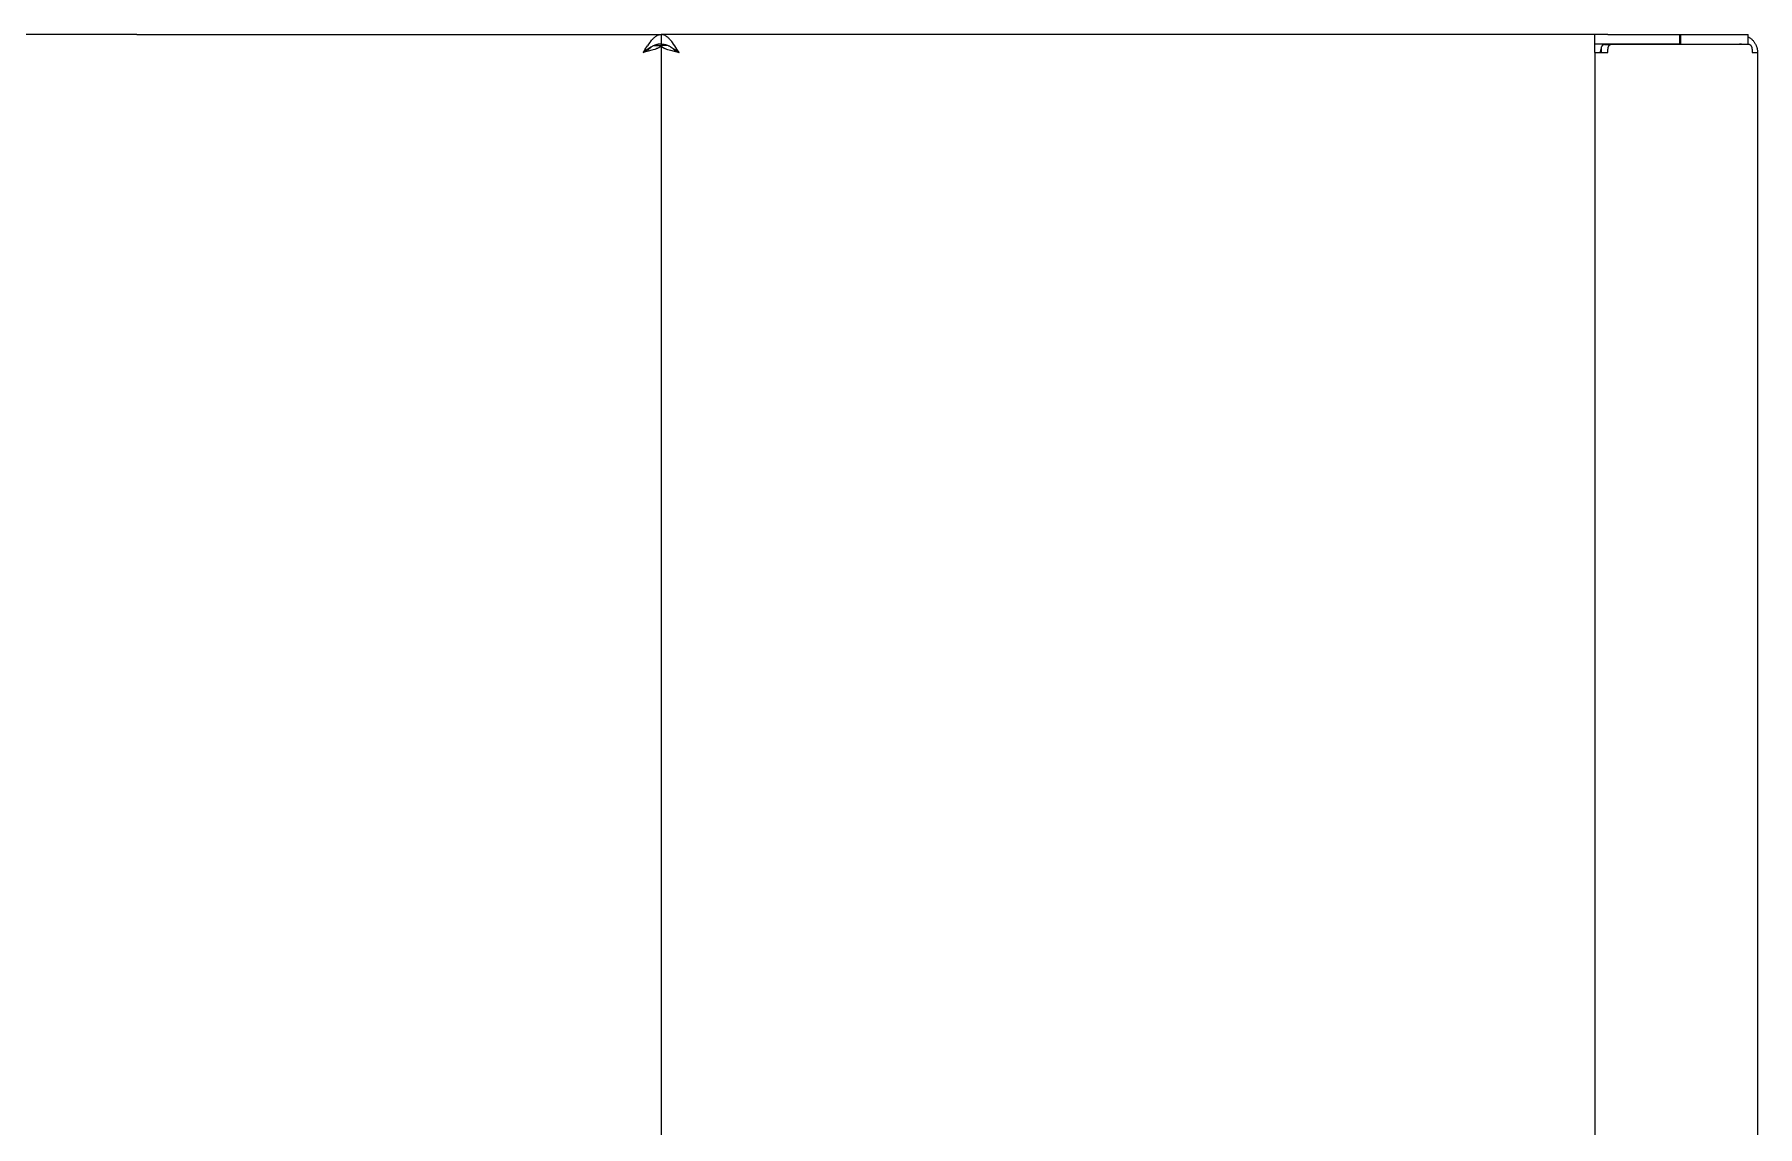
# Model space of a CAD drawing. Header units: millimetres. Extents: x -1893 to 2799, y -925 to 2353.
# Drawn here: x 33.6 to 395.1, y 1739.9 to 1968.9 of the extents above; entities that cross this region are included whole.
import ezdxf

# ---------------------------------------------------------------- set-up
doc = ezdxf.new("R2010")
doc.units = ezdxf.units.MM
doc.header["$MEASUREMENT"] = 0
doc.layers.add('Domyślny', color=7, linetype='Continuous', true_color=0x000000)
doc.layers.add('Utwórz2D linie widoczne', color=7, linetype='Continuous', true_color=0x000000)

msp = doc.modelspace()

# ---------------------------------------------------------------- linework, layer by layer
at = {"layer": 'Domyślny'}
msp.add_line((360.98, 1965.1), (360.98, 1545.7), dxfattribs=at)
at = {"layer": 'Utwórz2D linie widoczne'}
for p, q in [((55.09, 1968.9), (-354.92, 1968.9)), ((55.09, 1968.9), (165.03, 1968.9)), ((161.76, 1965.84), (162.21, 1966.51)), ((162.45, 1966.86), (162.21, 1966.51)), ((162.71, 1967.21), (162.45, 1966.86)), ((162.71, 1967.21), (162.85, 1967.39)), ((162.85, 1967.39), (163, 1967.58)), ((163.08, 1966.31), (162.96, 1966.25)), ((163, 1967.58), (163.16, 1967.75)), ((163.19, 1966.37), (163.08, 1966.31)), ((163.26, 1967.87), (163.16, 1967.75)), ((163.31, 1966.43), (163.19, 1966.37)), ((163.37, 1967.98), (163.26, 1967.87)), ((163.42, 1966.49), (163.31, 1966.43)), ((163.49, 1968.1), (163.37, 1967.98)), ((163.53, 1966.54), (163.42, 1966.49)), ((163.6, 1968.21), (163.49, 1968.1)), ((163.63, 1966.58), (163.53, 1966.54)), ((163.6, 1968.21), (163.68, 1968.28)), ((163.74, 1966.63), (163.63, 1966.58)), ((163.67, 1966.6), (165.09, 1966.6)), ((163.68, 1968.28), (163.76, 1968.34)), ((163.84, 1966.67), (163.74, 1966.63)), ((163.76, 1968.34), (163.84, 1968.41)), ((163.84, 1968.41), (163.93, 1968.47)), ((163.95, 1966.7), (163.84, 1966.67)), ((163.93, 1968.47), (164.02, 1968.53)), ((164.06, 1966.74), (163.95, 1966.7)), ((164.02, 1968.53), (164.11, 1968.59)), ((164.17, 1966.77), (164.06, 1966.74)), ((164.17, 1968.63), (164.11, 1968.59)), ((164.23, 1968.66), (164.17, 1968.63)), ((164.28, 1966.8), (164.17, 1966.77)), ((164.29, 1968.69), (164.23, 1968.66)), ((164.38, 1966.82), (164.28, 1966.8)), ((164.35, 1968.72), (164.29, 1968.69)), ((164.41, 1968.75), (164.35, 1968.72)), ((164.48, 1966.84), (164.38, 1966.82)), ((164.48, 1968.78), (164.41, 1968.75)), ((164.54, 1968.8), (164.48, 1968.78)), ((164.58, 1966.86), (164.48, 1966.84)), ((164.61, 1968.83), (164.54, 1968.8)), ((164.68, 1966.87), (164.58, 1966.86)), ((164.61, 1968.83), (164.66, 1968.84)), ((164.66, 1968.84), (164.71, 1968.85)), ((164.78, 1966.88), (164.68, 1966.87)), ((164.71, 1968.85), (164.77, 1968.87)), ((164.77, 1968.87), (164.82, 1968.88)), ((164.88, 1966.89), (164.78, 1966.88)), ((164.82, 1968.88), (164.87, 1968.88)), ((164.88, 1966.28), (164.84, 1966.26)), ((164.87, 1968.88), (164.93, 1968.89)), ((164.98, 1966.9), (164.88, 1966.89)), ((164.9, 1966.3), (164.88, 1966.28)), ((164.92, 1966.31), (164.9, 1966.3)), ((164.93, 1966.32), (164.92, 1966.31)), ((164.93, 1968.89), (164.98, 1968.89)), ((164.94, 1966.34), (164.93, 1966.32)), ((164.96, 1966.35), (164.94, 1966.34)), ((164.97, 1966.36), (164.96, 1966.35)), ((164.98, 1966.37), (164.97, 1966.36)), ((164.98, 1968.89), (165.03, 1968.9)), ((165.09, 1966.9), (164.98, 1966.9)), ((164.99, 1966.38), (164.98, 1966.37)), ((165, 1966.39), (164.99, 1966.38)), ((165.01, 1966.41), (165, 1966.4)), ((165, 1966.4), (165, 1966.39)), ((165.02, 1966.42), (165.01, 1966.41)), ((165.03, 1966.43), (165.02, 1966.42)), ((165.03, 1968.9), (165.09, 1968.9)), ((165.04, 1966.45), (165.03, 1966.44)), ((165.03, 1966.44), (165.03, 1966.43)), ((165.05, 1966.47), (165.04, 1966.46)), ((165.04, 1966.46), (165.04, 1966.45)), ((165.06, 1966.48), (165.05, 1966.47)), ((165.05, 1966.47), (165.05, 1966.47)), ((165.07, 1966.5), (165.06, 1966.49)), ((165.06, 1966.49), (165.06, 1966.48)), ((165.08, 1966.53), (165.07, 1966.53)), ((165.07, 1966.53), (165.07, 1966.52)), ((165.07, 1966.52), (165.07, 1966.51)), ((165.07, 1966.51), (165.07, 1966.5)), ((165.09, 1966.58), (165.08, 1966.58)), ((165.08, 1966.58), (165.08, 1966.57)), ((165.08, 1966.57), (165.08, 1966.57)), ((165.08, 1966.57), (165.08, 1966.56)), ((165.08, 1966.56), (165.08, 1966.56)), ((165.08, 1966.56), (165.08, 1966.55)), ((165.08, 1966.55), (165.08, 1966.55)), ((165.08, 1966.55), (165.08, 1966.54)), ((165.08, 1966.54), (165.08, 1966.54)), ((165.08, 1966.54), (165.08, 1966.53)), ((165.08, 1966.53), (165.08, 1966.53)), ((165.09, 1968.9), (165.09, 1966.9)), ((165.14, 1968.9), (165.09, 1968.9)), ((165.09, 1966.9), (165.09, 1966.6)), ((165.09, 1966.9), (165.19, 1966.9)), ((165.09, 1966.6), (165.09, 1966.59)), ((166.5, 1966.6), (165.09, 1966.6)), ((165.09, 1966.59), (165.09, 1966.59)), ((165.09, 1966.59), (165.09, 1966.58)), ((165.09, 1966.58), (165.09, 1544.22)), ((165.09, 1966.58), (165.09, 1966.58)), ((165.09, 1966.58), (165.09, 1966.57)), ((165.09, 1966.57), (165.09, 1966.57)), ((165.09, 1966.57), (165.09, 1966.56)), ((165.09, 1966.56), (165.09, 1966.56)), ((165.09, 1966.56), (165.09, 1966.55)), ((165.09, 1966.55), (165.09, 1966.55)), ((165.09, 1966.55), (165.09, 1966.54)), ((165.09, 1966.54), (165.09, 1966.54)), ((165.09, 1966.54), (165.1, 1966.53)), ((165.1, 1966.53), (165.1, 1966.53)), ((165.1, 1966.53), (165.1, 1966.52)), ((165.1, 1966.52), (165.1, 1966.52)), ((165.1, 1966.52), (165.1, 1966.51)), ((165.1, 1966.51), (165.1, 1966.51)), ((165.1, 1966.51), (165.11, 1966.5)), ((165.11, 1966.5), (165.11, 1966.5)), ((165.11, 1966.5), (165.11, 1966.49)), ((165.11, 1966.49), (165.12, 1966.48)), ((165.12, 1966.48), (165.12, 1966.47)), ((165.12, 1966.47), (165.13, 1966.46)), ((165.13, 1966.46), (165.13, 1966.45)), ((165.13, 1966.45), (165.14, 1966.44)), ((165.19, 1968.89), (165.14, 1968.9)), ((165.14, 1966.44), (165.15, 1966.43)), ((360.98, 1968.9), (165.15, 1968.9)), ((165.15, 1966.43), (165.15, 1966.42)), ((165.15, 1966.42), (165.16, 1966.41)), ((165.16, 1966.41), (165.17, 1966.4)), ((165.17, 1966.4), (165.18, 1966.39)), ((165.18, 1966.39), (165.19, 1966.37)), ((165.25, 1968.89), (165.19, 1968.89)), ((165.19, 1966.9), (165.29, 1966.89)), ((165.19, 1966.37), (165.2, 1966.36)), ((165.2, 1966.36), (165.21, 1966.35)), ((165.21, 1966.35), (165.22, 1966.34)), ((165.22, 1966.34), (165.23, 1966.33)), ((165.23, 1966.33), (165.24, 1966.32)), ((165.24, 1966.32), (165.25, 1966.31)), ((165.3, 1968.88), (165.25, 1968.89)), ((165.25, 1966.31), (165.27, 1966.3)), ((165.27, 1966.3), (165.3, 1966.28)), ((165.29, 1966.89), (165.39, 1966.88)), ((165.35, 1968.88), (165.3, 1968.88)), ((165.3, 1966.28), (165.32, 1966.26)), ((165.41, 1968.87), (165.35, 1968.88)), ((165.39, 1966.88), (165.49, 1966.87)), ((165.46, 1968.85), (165.41, 1968.87)), ((165.51, 1968.84), (165.46, 1968.85)), ((165.49, 1966.87), (165.59, 1966.86)), ((165.56, 1968.83), (165.51, 1968.84)), ((165.63, 1968.8), (165.56, 1968.83)), ((165.59, 1966.86), (165.69, 1966.84)), ((165.7, 1968.78), (165.63, 1968.8)), ((165.69, 1966.84), (165.79, 1966.82)), ((165.77, 1968.75), (165.7, 1968.78)), ((165.84, 1968.72), (165.77, 1968.75)), ((165.79, 1966.82), (165.89, 1966.8)), ((165.91, 1968.68), (165.84, 1968.72)), ((165.89, 1966.8), (166, 1966.77)), ((165.97, 1968.65), (165.91, 1968.68)), ((166.04, 1968.61), (165.97, 1968.65)), ((166, 1966.77), (166.11, 1966.74)), ((166.12, 1968.55), (166.04, 1968.61)), ((166.11, 1966.74), (166.22, 1966.7)), ((166.21, 1968.49), (166.12, 1968.55)), ((166.3, 1968.43), (166.21, 1968.49)), ((166.22, 1966.7), (166.33, 1966.67)), ((166.38, 1968.37), (166.3, 1968.43)), ((166.33, 1966.67), (166.43, 1966.63)), ((166.46, 1968.3), (166.38, 1968.37)), ((166.43, 1966.63), (166.54, 1966.58)), ((166.54, 1968.23), (166.46, 1968.3)), ((166.66, 1968.13), (166.54, 1968.23)), ((166.54, 1966.58), (166.64, 1966.54)), ((166.64, 1966.54), (166.75, 1966.49)), ((166.77, 1968.02), (166.66, 1968.13)), ((166.75, 1966.49), (166.87, 1966.43)), ((166.88, 1967.9), (166.77, 1968.02)), ((166.87, 1966.43), (166.98, 1966.37)), ((166.99, 1967.79), (166.88, 1967.9)), ((166.98, 1966.37), (167.09, 1966.31)), ((167.15, 1967.6), (166.99, 1967.79)), ((167.09, 1966.31), (167.21, 1966.25)), ((167.31, 1967.41), (167.15, 1967.6)), ((167.46, 1967.21), (167.31, 1967.41)), ((167.7, 1966.88), (167.46, 1967.21)), ((167.94, 1966.55), (167.7, 1966.88)), ((168.41, 1965.84), (167.94, 1966.55)), ((362.25, 1968.9), (360.98, 1968.9)), ((360.98, 1965.1), (360.98, 1968.9)), ((362.25, 1966.9), (360.98, 1966.9)), ((363.67, 1968.9), (362.25, 1968.9)), ((363.67, 1966.9), (362.25, 1966.9)), ((362.32, 1966.28), (362.31, 1966.25)), ((362.33, 1966.31), (362.32, 1966.28)), ((362.35, 1966.33), (362.33, 1966.31)), ((362.36, 1966.36), (362.35, 1966.33)), ((362.38, 1966.39), (362.36, 1966.36)), ((362.39, 1966.41), (362.38, 1966.39)), ((362.41, 1966.44), (362.39, 1966.41)), ((362.43, 1966.46), (362.41, 1966.44)), ((362.45, 1966.49), (362.43, 1966.46)), ((362.47, 1966.51), (362.45, 1966.49)), ((362.49, 1966.53), (362.47, 1966.51)), ((362.51, 1966.56), (362.49, 1966.53)), ((362.53, 1966.58), (362.51, 1966.56)), ((362.55, 1966.6), (362.53, 1966.58)), ((362.58, 1966.62), (362.55, 1966.6)), ((362.6, 1966.64), (362.58, 1966.62)), ((362.63, 1966.65), (362.6, 1966.64)), ((362.65, 1966.67), (362.63, 1966.65)), ((362.68, 1966.69), (362.65, 1966.67)), ((362.7, 1966.7), (362.68, 1966.69)), ((362.73, 1966.72), (362.7, 1966.7)), ((362.76, 1966.73), (362.73, 1966.72)), ((362.79, 1966.74), (362.76, 1966.73)), ((362.81, 1966.76), (362.79, 1966.74)), ((362.84, 1966.77), (362.81, 1966.76)), ((362.87, 1966.78), (362.84, 1966.77)), ((362.9, 1966.78), (362.87, 1966.78)), ((362.93, 1966.79), (362.9, 1966.78)), ((362.96, 1966.8), (362.93, 1966.79)), ((362.96, 1966.8), (364.34, 1966.8)), ((363.35, 1966.82), (363.29, 1966.8)), ((363.4, 1966.83), (363.35, 1966.82)), ((363.46, 1966.85), (363.4, 1966.83)), ((363.52, 1966.86), (363.46, 1966.85)), ((363.57, 1966.87), (363.52, 1966.86)), ((363.63, 1966.88), (363.57, 1966.87)), ((363.69, 1966.89), (363.63, 1966.88)), ((363.67, 1968.9), (365.08, 1968.9)), ((365.08, 1966.9), (363.67, 1966.9)), ((363.75, 1966.89), (363.69, 1966.89)), ((363.73, 1966.28), (363.72, 1966.25)), ((363.75, 1966.31), (363.73, 1966.28)), ((363.8, 1966.9), (363.75, 1966.89)), ((363.76, 1966.33), (363.75, 1966.31)), ((363.77, 1966.36), (363.76, 1966.33)), ((363.79, 1966.39), (363.77, 1966.36)), ((363.81, 1966.41), (363.79, 1966.39)), ((363.86, 1966.9), (363.8, 1966.9)), ((363.82, 1966.44), (363.81, 1966.41)), ((363.84, 1966.46), (363.82, 1966.44)), ((363.86, 1966.49), (363.84, 1966.46)), ((363.88, 1966.51), (363.86, 1966.49)), ((363.9, 1966.53), (363.88, 1966.51)), ((363.92, 1966.56), (363.9, 1966.53)), ((363.94, 1966.58), (363.92, 1966.56)), ((363.97, 1966.6), (363.94, 1966.58)), ((363.99, 1966.62), (363.97, 1966.6)), ((364.02, 1966.64), (363.99, 1966.62)), ((364.04, 1966.65), (364.02, 1966.64)), ((364.07, 1966.67), (364.04, 1966.65)), ((364.09, 1966.69), (364.07, 1966.67)), ((364.12, 1966.7), (364.09, 1966.69)), ((364.14, 1966.72), (364.12, 1966.7)), ((364.17, 1966.73), (364.14, 1966.72)), ((364.2, 1966.74), (364.17, 1966.73)), ((364.23, 1966.76), (364.2, 1966.74)), ((364.26, 1966.77), (364.23, 1966.76)), ((364.29, 1966.78), (364.26, 1966.77)), ((364.32, 1966.78), (364.29, 1966.78)), ((364.35, 1966.79), (364.32, 1966.78)), ((364.38, 1966.8), (364.35, 1966.79)), ((393.26, 1966.8), (364.38, 1966.8)), ((365.08, 1968.9), (378.68, 1968.9)), ((378.68, 1966.9), (365.08, 1966.9)), ((378.68, 1968.9), (378.68, 1966.9)), ((378.68, 1968.9), (378.96, 1968.9)), ((378.68, 1966.9), (378.96, 1966.9)), ((378.96, 1966.9), (378.96, 1968.9)), ((378.96, 1968.9), (392.56, 1968.9)), ((378.96, 1966.9), (392.56, 1966.9)), ((391.34, 1966.9), (391.28, 1966.9)), ((391.4, 1966.89), (391.34, 1966.9)), ((391.46, 1966.89), (391.4, 1966.89)), ((391.52, 1966.88), (391.46, 1966.89)), ((391.58, 1966.87), (391.52, 1966.88)), ((391.64, 1966.86), (391.58, 1966.87)), ((391.7, 1966.85), (391.64, 1966.86)), ((391.76, 1966.83), (391.7, 1966.85)), ((391.82, 1966.82), (391.76, 1966.83)), ((391.87, 1966.8), (391.82, 1966.82)), ((392.56, 1968.9), (393.14, 1968.9)), ((392.56, 1966.9), (393.14, 1966.9)), ((393.14, 1966.9), (393.14, 1968.9)), ((393.14, 1968.41), (393.25, 1968.35)), ((393.25, 1968.35), (393.36, 1968.28)), ((393.29, 1966.79), (393.26, 1966.8)), ((393.32, 1966.78), (393.29, 1966.79)), ((393.35, 1966.78), (393.32, 1966.78)), ((393.38, 1966.77), (393.35, 1966.78)), ((393.36, 1968.28), (393.47, 1968.21)), ((393.41, 1966.76), (393.38, 1966.77)), ((393.44, 1966.74), (393.41, 1966.76)), ((393.47, 1966.73), (393.44, 1966.74)), ((393.47, 1968.21), (393.58, 1968.13)), ((393.49, 1966.72), (393.47, 1966.73)), ((393.52, 1966.7), (393.49, 1966.72)), ((393.55, 1966.69), (393.52, 1966.7)), ((393.57, 1966.67), (393.55, 1966.69)), ((393.6, 1966.65), (393.57, 1966.67)), ((393.58, 1968.13), (393.68, 1968.05)), ((393.62, 1966.64), (393.6, 1966.65)), ((393.65, 1966.62), (393.62, 1966.64)), ((393.67, 1966.6), (393.65, 1966.62)), ((393.69, 1966.58), (393.67, 1966.6)), ((393.68, 1968.05), (393.78, 1967.97)), ((393.72, 1966.56), (393.69, 1966.58)), ((393.74, 1966.53), (393.72, 1966.56)), ((393.76, 1966.51), (393.74, 1966.53)), ((393.78, 1966.49), (393.76, 1966.51)), ((393.78, 1967.97), (393.87, 1967.88)), ((393.8, 1966.46), (393.78, 1966.49)), ((393.81, 1966.44), (393.8, 1966.46)), ((393.83, 1966.41), (393.81, 1966.44)), ((393.85, 1966.39), (393.83, 1966.41)), ((393.86, 1966.36), (393.85, 1966.39)), ((393.88, 1966.33), (393.86, 1966.36)), ((393.87, 1967.88), (393.97, 1967.79)), ((393.89, 1966.31), (393.88, 1966.33)), ((393.9, 1966.28), (393.89, 1966.31)), ((393.92, 1966.25), (393.9, 1966.28)), ((393.97, 1967.79), (394.06, 1967.69)), ((394.06, 1967.69), (394.14, 1967.6)), ((394.14, 1967.6), (394.23, 1967.5)), ((394.23, 1967.5), (394.31, 1967.4)), ((394.31, 1967.4), (394.39, 1967.29)), ((394.39, 1967.29), (394.46, 1967.18)), ((394.46, 1967.18), (394.53, 1967.07)), ((394.53, 1967.07), (394.59, 1966.96)), ((394.59, 1966.96), (394.66, 1966.85)), ((394.66, 1966.85), (394.71, 1966.73)), ((394.71, 1966.73), (394.77, 1966.61)), ((394.77, 1966.61), (394.82, 1966.49)), ((394.82, 1966.49), (394.86, 1966.37)), ((394.86, 1966.37), (394.9, 1966.25)), ((161.76, 1965.84), (161.29, 1965.1)), ((163.14, 1965.59), (161.29, 1965.1)), ((161.9, 1965.55), (161.29, 1965.1)), ((161.29, 1965.1), (161.46, 1965.18)), ((161.46, 1965.18), (161.62, 1965.26)), ((161.62, 1965.26), (161.79, 1965.35)), ((161.79, 1965.35), (161.95, 1965.44)), ((162.21, 1965.77), (161.9, 1965.55)), ((161.95, 1965.44), (162.1, 1965.54)), ((162.1, 1965.54), (162.26, 1965.65)), ((162.52, 1965.98), (162.21, 1965.77)), ((162.26, 1965.65), (162.41, 1965.76)), ((162.41, 1965.76), (162.55, 1965.88)), ((162.74, 1966.12), (162.52, 1965.98)), ((162.55, 1965.88), (162.7, 1966)), ((162.7, 1966), (162.83, 1966.12)), ((162.96, 1966.25), (162.74, 1966.12)), ((162.83, 1966.12), (162.97, 1966.25)), ((163.45, 1965.68), (163.14, 1965.59)), ((163.75, 1965.77), (163.45, 1965.68)), ((163.99, 1965.85), (163.75, 1965.77)), ((164.22, 1965.94), (163.99, 1965.85)), ((164.32, 1965.98), (164.22, 1965.94)), ((164.41, 1966.02), (164.32, 1965.98)), ((164.51, 1966.07), (164.41, 1966.02)), ((164.6, 1966.11), (164.51, 1966.07)), ((164.67, 1966.15), (164.6, 1966.11)), ((164.71, 1966.17), (164.67, 1966.15)), ((164.74, 1966.19), (164.71, 1966.17)), ((164.78, 1966.21), (164.74, 1966.19)), ((164.81, 1966.23), (164.78, 1966.21)), ((164.84, 1966.26), (164.81, 1966.23)), ((165.32, 1966.26), (165.35, 1966.24)), ((165.35, 1966.24), (165.39, 1966.22)), ((165.39, 1966.22), (165.42, 1966.2)), ((165.42, 1966.2), (165.45, 1966.18)), ((165.45, 1966.18), (165.49, 1966.16)), ((165.49, 1966.16), (165.52, 1966.14)), ((165.52, 1966.14), (165.59, 1966.1)), ((165.59, 1966.1), (165.68, 1966.06)), ((165.68, 1966.06), (165.78, 1966.01)), ((165.78, 1966.01), (165.87, 1965.97)), ((165.87, 1965.97), (165.97, 1965.93)), ((165.97, 1965.93), (166.21, 1965.85)), ((166.21, 1965.85), (166.45, 1965.76)), ((166.45, 1965.76), (166.75, 1965.67)), ((166.75, 1965.67), (167.06, 1965.58)), ((167.06, 1965.58), (168.89, 1965.1)), ((167.2, 1966.25), (167.34, 1966.12)), ((167.21, 1966.25), (167.43, 1966.12)), ((167.34, 1966.12), (167.47, 1966)), ((167.43, 1966.12), (167.65, 1965.98)), ((167.47, 1966), (167.62, 1965.88)), ((167.62, 1965.88), (167.76, 1965.76)), ((167.65, 1965.98), (167.97, 1965.77)), ((167.76, 1965.76), (167.91, 1965.65)), ((167.91, 1965.65), (168.07, 1965.54)), ((167.97, 1965.77), (168.28, 1965.55)), ((168.07, 1965.54), (168.22, 1965.44)), ((168.22, 1965.44), (168.39, 1965.35)), ((168.28, 1965.55), (168.89, 1965.1)), ((168.39, 1965.35), (168.55, 1965.26)), ((168.89, 1965.1), (168.41, 1965.84)), ((168.55, 1965.26), (168.72, 1965.18)), ((168.72, 1965.18), (168.89, 1965.1)), ((360.98, 1965.1), (363.67, 1965.1)), ((362.09, 1965.22), (362.08, 1965.16)), ((362.08, 1965.16), (362.08, 1965.1)), ((362.1, 1965.34), (362.09, 1965.28)), ((362.09, 1965.28), (362.09, 1965.22)), ((362.11, 1965.4), (362.1, 1965.34)), ((362.12, 1965.46), (362.11, 1965.4)), ((362.13, 1965.52), (362.12, 1965.46)), ((362.15, 1965.58), (362.13, 1965.52)), ((362.17, 1965.64), (362.15, 1965.58)), ((362.19, 1965.7), (362.17, 1965.64)), ((362.21, 1965.76), (362.19, 1965.7)), ((362.23, 1965.81), (362.21, 1965.76)), ((362.26, 1965.87), (362.23, 1965.81)), ((362.26, 1966.07), (362.25, 1966.04)), ((362.25, 1966.04), (362.25, 1966.01)), ((362.25, 1966.01), (362.25, 1965.98)), ((362.25, 1965.98), (362.25, 1965.95)), ((362.25, 1965.95), (362.25, 1965.92)), ((362.25, 1965.92), (362.25, 1965.89)), ((362.25, 1965.89), (362.25, 1965.86)), ((362.25, 1965.86), (362.25, 1965.83)), ((362.25, 1965.83), (362.25, 1965.8)), ((362.25, 1965.8), (362.25, 1965.1)), ((362.27, 1966.13), (362.26, 1966.1)), ((362.26, 1966.1), (362.26, 1966.07)), ((362.28, 1966.16), (362.27, 1966.13)), ((362.29, 1966.19), (362.28, 1966.16)), ((362.3, 1966.22), (362.29, 1966.19)), ((362.31, 1966.25), (362.3, 1966.22)), ((363.67, 1966.04), (363.66, 1966.01)), ((363.66, 1966.01), (363.66, 1965.98)), ((363.66, 1965.98), (363.66, 1965.95)), ((363.66, 1965.95), (363.66, 1965.92)), ((363.66, 1965.92), (363.66, 1965.89)), ((363.66, 1965.89), (363.66, 1965.86)), ((363.66, 1965.86), (363.66, 1965.83)), ((363.66, 1965.83), (363.67, 1965.8)), ((363.68, 1966.1), (363.67, 1966.07)), ((363.67, 1966.07), (363.67, 1966.04)), ((363.67, 1965.1), (363.67, 1965.8)), ((363.69, 1966.13), (363.68, 1966.1)), ((363.7, 1966.19), (363.69, 1966.16)), ((363.69, 1966.16), (363.69, 1966.13)), ((363.71, 1966.22), (363.7, 1966.19)), ((363.72, 1966.25), (363.71, 1966.22)), ((393.93, 1966.22), (393.92, 1966.25)), ((393.94, 1966.19), (393.93, 1966.22)), ((393.95, 1966.16), (393.94, 1966.19)), ((393.95, 1966.13), (393.95, 1966.16)), ((393.96, 1966.1), (393.95, 1966.13)), ((393.97, 1966.07), (393.96, 1966.1)), ((393.97, 1966.04), (393.97, 1966.07)), ((393.97, 1966.01), (393.97, 1966.04)), ((393.98, 1965.98), (393.97, 1966.01)), ((393.97, 1965.83), (393.98, 1965.86)), ((393.97, 1965.8), (393.97, 1965.83)), ((393.97, 1965.8), (393.97, 1965.1)), ((393.97, 1965.1), (395.08, 1965.1)), ((393.98, 1965.95), (393.98, 1965.98)), ((393.98, 1965.92), (393.98, 1965.95)), ((393.98, 1965.89), (393.98, 1965.92)), ((393.98, 1965.86), (393.98, 1965.89)), ((394.9, 1966.25), (394.94, 1966.12)), ((394.94, 1966.12), (394.97, 1966)), ((394.97, 1966), (395, 1965.87)), ((395, 1965.87), (395.03, 1965.74)), ((395.03, 1965.74), (395.05, 1965.62)), ((395.05, 1965.62), (395.06, 1965.49)), ((395.06, 1965.49), (395.07, 1965.36)), ((395.07, 1965.36), (395.08, 1965.23)), ((395.08, 1965.23), (395.08, 1965.1)), ((395.08, 1965.1), (395.08, 1545.7))]:
    msp.add_line(p, q, dxfattribs=at)

doc.saveas('drawing.dxf')
